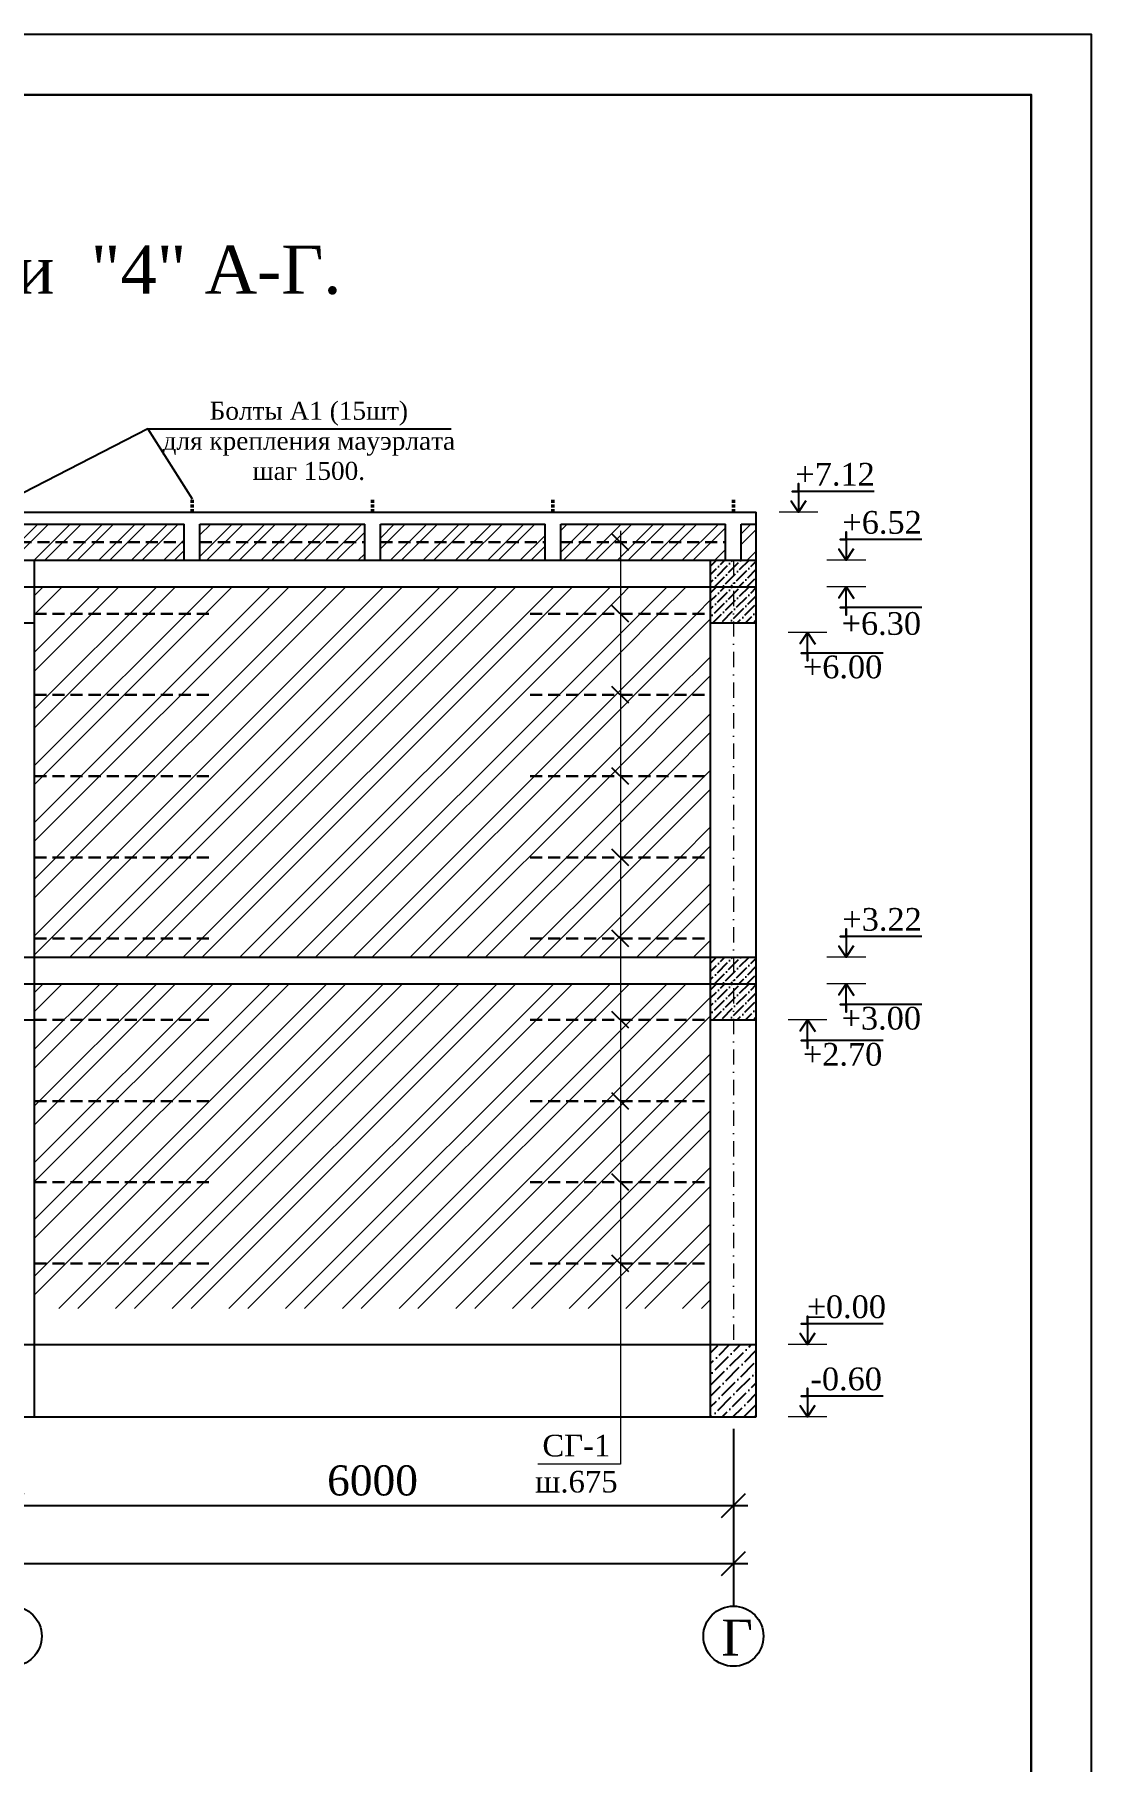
# Model space of a CAD drawing. Header units: millimetres. Extents: x 572274 to 2241483, y -888675 to -304135.
# Drawn here: x 1488520 to 1497307, y -630162 to -615807 of the extents above; entities that cross this region are included whole.
import ezdxf

# ---------------------------------------------------------------- set-up
doc = ezdxf.new("R2010")
doc.units = ezdxf.units.MM
for name, pattern in [('DASHDOT', [25.4, 12.7, -6.35, 0, -6.35]), ('DASHED2', [9.525, 6.35, -3.175]), ('G_BUILDING_LINE', [3, 2, -1])]:
    doc.linetypes.add(name, pattern=pattern)
for name, color, linetype, lineweight in [('RAZMER-2', 7, 'Continuous', 25), ('Маналит', 252, 'Continuous', 15), ('Основная', 7, 'Continuous', 50), ('план', 7, 'Continuous', 40)]:
    doc.layers.add(name, color=color, linetype=linetype, lineweight=lineweight)
doc.styles.get("Standard").update_dxf_attribs({"font": 'isocpeur.ttf'})
doc.styles.add('WMF-Times New Roman0', font='times.ttf')
doc.dimstyles.new('ISO-25$0', dxfattribs={"dimtxt": 300, "dimasz": 200, "dimexe": 100, "dimexo": 300, "dimgap": 50, "dimtad": 1, "dimdec": 0, "dimtxsty": 'Standard', "dimblk": 'OBLIQUE', "dimcen": 250, "dimdle": 150, "dimadec": 0, "dimazin": 0, "dimtfac": 1, "dimtdec": 0, "dimtmove": 0, "dimatfit": 3, "dimldrblk": 'OBLIQUE', "dimfxl": 1.25, "dimarcsym": 0})
pattern_1 = [(45, (0, -673855.33), (-235.73172, 235.73172), []), (45, (157.15, -673855.33), (-235.73172, 235.73172), [])]
pattern_2 = [(45, (796285, -415012.19), (-134.70384, 134.70384), []), (45, (796374.81, -415012.19), (-134.70384, 134.70384), [])]

# ---------------------------------------------------------------- blocks, each defined once
blk = doc.blocks.new('_Oblique')
at = {"color": 0, "linetype": 'ByBlock', "lineweight": -2}
blk.add_line((-0.5, -0.5), (0.5, 0.5), dxfattribs=at)
blk = doc.blocks.new('*D495')
at = {"color": 0, "lineweight": -2, "transparency": 16777216}
for p, q in [((1479330, -627397), (1479330, -628636)), ((1494330, -627397), (1494330, -628636)), ((1479210, -628516), (1494450, -628516))]:
    blk.add_line(p, q, dxfattribs=at)
at = {"layer": 'Defpoints', "color": 0, "lineweight": 25, "transparency": 16777216}
for p in [(1479330, -627297), (1494330, -627297), (1494330, -628516)]:
    blk.add_point(p, dxfattribs=at)
at = {"color": 0, "lineweight": -2, "transparency": 16777216, "xscale": 200, "yscale": 200, "zscale": 200, "rotation": 180}
blk.add_blockref('_Oblique', (1479330, -628516), dxfattribs=at)
at = {"color": 0, "lineweight": -2, "transparency": 16777216, "xscale": 200, "yscale": 200, "zscale": 200}
blk.add_blockref('_Oblique', (1494330, -628516), dxfattribs=at)
at = {"color": 0, "lineweight": 25, "transparency": 16777216, "insert": (1486830, -628309), "char_height": 250, "attachment_point": 5, "style": 'WMF-Times New Roman0'}
blk.add_mtext('15000', dxfattribs=at)
blk = doc.blocks.new('*D498')
at = {"color": 0, "lineweight": -2, "transparency": 16777216}
for p, q in [((1488330, -627397), (1488330, -628155)), ((1494330, -627397), (1494330, -628155)), ((1488210, -628035), (1494450, -628035))]:
    blk.add_line(p, q, dxfattribs=at)
at = {"layer": 'Defpoints', "color": 0, "lineweight": 25, "transparency": 16777216}
for p in [(1488330, -627297), (1494330, -627297), (1494330, -628035)]:
    blk.add_point(p, dxfattribs=at)
at = {"color": 0, "lineweight": -2, "transparency": 16777216, "xscale": 200, "yscale": 200, "zscale": 200, "rotation": 180}
blk.add_blockref('_Oblique', (1488330, -628035), dxfattribs=at)
at = {"color": 0, "lineweight": -2, "transparency": 16777216, "xscale": 200, "yscale": 200, "zscale": 200}
blk.add_blockref('_Oblique', (1494330, -628035), dxfattribs=at)
at = {"color": 0, "lineweight": 25, "transparency": 16777216, "insert": (1491330, -627828), "char_height": 250, "attachment_point": 5, "style": 'WMF-Times New Roman0'}
blk.add_mtext('6000', dxfattribs=at)

msp = doc.modelspace()

# ---------------------------------------------------------------- hatches: boundary and pattern name
at = {"lineweight": 9, "ltscale": 25}
h = msp.add_hatch(dxfattribs=at)
h.set_pattern_fill('ANSI32', color=34, scale=20, style=0)
h.set_pattern_definition(pattern_2)
h.paths.add_polyline_path([(1489764.97, -619877.308), (1488394.97, -619877.308), (1488394.97, -620177.308), (1489764.97, -620177.308)])
h = msp.add_hatch(dxfattribs=at)
h.set_pattern_fill('ANSI32', color=34, scale=20, style=0)
h.set_pattern_definition(pattern_2)
h.paths.add_polyline_path([(1491264.97, -619877.308), (1489894.97, -619877.308), (1489894.97, -620177.308), (1491264.97, -620177.308)])
h = msp.add_hatch(dxfattribs=at)
h.set_pattern_fill('ANSI32', color=34, scale=20, style=0)
h.set_pattern_definition(pattern_2)
h.paths.add_polyline_path([(1492764.97, -619877.308), (1491394.97, -619877.308), (1491394.97, -620177.308), (1492764.97, -620177.308)])
h = msp.add_hatch(dxfattribs=at)
h.set_pattern_fill('ANSI32', color=34, scale=20, style=0)
h.set_pattern_definition(pattern_2)
h.paths.add_polyline_path([(1494264.97, -619877.308), (1492894.97, -619877.308), (1492894.97, -620177.308), (1494264.97, -620177.308)])
h = msp.add_hatch(dxfattribs=at)
h.set_pattern_fill('ANSI32', color=34, scale=20, style=0)
h.set_pattern_definition(pattern_2)
h.paths.add_polyline_path([(1494519.97, -619877.308), (1494394.97, -619877.308), (1494394.97, -620177.308), (1494519.97, -620177.308)])
h = msp.add_hatch()
h.set_pattern_fill('ANSI36', color=256, scale=15)
h.set_pattern_definition([(45, (523579.645, -905078.15), (25.2569703, 92.6088912), [119.0625, -23.8125, 0, -23.8125])])
h.paths.add_polyline_path([(1494519.97, -620397.308), (1494519.97, -620177.308), (1494139.97, -620177.308), (1494139.97, -620397.308)])
h = msp.add_hatch(dxfattribs=at)
h.set_pattern_fill('ANSI32', color=34, scale=35, style=0)
h.set_pattern_definition(pattern_1)
h.paths.add_polyline_path([(1493389.97, -620397.308), (1488519.97, -620397.308), (1488519.97, -623477.308), (1493389.97, -623477.308)])
h = msp.add_hatch(dxfattribs=at)
h.set_pattern_fill('ANSI32', color=34, scale=35, style=0)
h.set_pattern_definition(pattern_1)
h.paths.add_polyline_path([(1494139.97, -620397.308), (1493389.97, -620397.308), (1493389.97, -620622.308), (1494139.97, -620622.308)])
h = msp.add_hatch()
h.set_pattern_fill('ANSI36', color=256, scale=15)
h.set_pattern_definition([(45, (523579.645, -905298.15), (25.2569703, 92.6088912), [119.0625, -23.8125, 0, -23.8125])])
h.paths.add_polyline_path([(1494519.97, -620697.308), (1494519.97, -620397.308), (1494139.97, -620397.308), (1494139.97, -620697.308)])
h = msp.add_hatch(dxfattribs=at)
h.set_pattern_fill('ANSI32', color=34, scale=35, style=0)
h.set_pattern_definition(pattern_1)
h.paths.add_polyline_path([(1494139.97, -620622.308), (1493389.97, -620622.308), (1493389.97, -621297.308), (1494139.97, -621297.308)])
h = msp.add_hatch(dxfattribs=at)
h.set_pattern_fill('ANSI32', color=34, scale=35, style=0)
h.set_pattern_definition(pattern_1)
h.paths.add_polyline_path([(1494139.97, -621297.308), (1493389.97, -621297.308), (1493389.97, -621972.308), (1494139.97, -621972.308)])
h = msp.add_hatch(dxfattribs=at)
h.set_pattern_fill('ANSI32', color=34, scale=35, style=0)
h.set_pattern_definition(pattern_1)
h.paths.add_polyline_path([(1494139.97, -621972.308), (1493389.97, -621972.308), (1493389.97, -622647.308), (1494139.97, -622647.308)])
h = msp.add_hatch(dxfattribs=at)
h.set_pattern_fill('ANSI32', color=34, scale=35, style=0)
h.set_pattern_definition(pattern_1)
h.paths.add_polyline_path([(1494139.97, -622647.308), (1493389.97, -622647.308), (1493389.97, -623322.308), (1494139.97, -623322.308)])
h = msp.add_hatch(dxfattribs=at)
h.set_pattern_fill('ANSI32', color=34, scale=35, style=0)
h.set_pattern_definition(pattern_1)
h.paths.add_polyline_path([(1494139.97, -623322.308), (1493389.97, -623322.308), (1493389.97, -623477.308), (1494139.97, -623477.308)])
h = msp.add_hatch()
h.set_pattern_fill('ANSI36', color=256, scale=15)
h.set_pattern_definition([(45, (523579.645, -908378.15), (25.2569703, 92.6088912), [119.0625, -23.8125, 0, -23.8125])])
h.paths.add_polyline_path([(1494519.97, -623697.308), (1494519.97, -623477.308), (1494139.97, -623477.308), (1494139.97, -623697.308)])
h = msp.add_hatch(dxfattribs=at)
h.set_pattern_fill('ANSI32', color=34, scale=35, style=0)
h.set_pattern_definition(pattern_1)
h.paths.add_polyline_path([(1494139.97, -623697.308), (1488519.97, -623697.308), (1488519.97, -626397.308), (1494139.97, -626397.308)])
h = msp.add_hatch()
h.set_pattern_fill('ANSI36', color=256, scale=15)
h.set_pattern_definition([(45, (523579.645, -908598.15), (25.2569703, 92.6088912), [119.0625, -23.8125, 0, -23.8125])])
h.paths.add_polyline_path([(1494519.97, -623997.308), (1494519.97, -623697.308), (1494139.97, -623697.308), (1494139.97, -623997.308)])
h = msp.add_hatch()
h.set_pattern_fill('ANSI36', color=256, scale=20)
h.set_pattern_definition([(45, (523579.645, -895159.545), (33.6759605, 123.4785217), [158.75, -31.75, 0, -31.75])])
h.paths.add_polyline_path([(1494519.97, -627297.308), (1494519.97, -626697.308), (1494139.97, -626697.308), (1494139.97, -627297.308)])

# ---------------------------------------------------------------- linework, layer by layer
at = {"color": 5, "lineweight": -2, "ltscale": 0.04}
for q in [(1488329.97, -619666.319), (1491983.899, -619086.103), (1489829.97, -619666.319)]:
    msp.add_line((1489462.016, -619086.103), q, dxfattribs=at)
at = {"linetype": 'DASHED2', "lineweight": 50, "ltscale": 4}
for p, q in [((1489829.97, -619777.308), (1489829.97, -619666.319)), ((1491329.97, -619777.308), (1491329.97, -619666.319)), ((1492829.97, -619777.308), (1492829.97, -619666.319)), ((1494329.97, -619777.308), (1494329.97, -619666.319))]:
    msp.add_line(p, q, dxfattribs=at)
for p, q in [((1479139.97, -619777.308), (1494519.97, -619777.308)), ((1488394.97, -619877.308), (1489764.97, -619877.308)), ((1489764.97, -620177.308), (1489764.97, -619877.308)), ((1489894.97, -619877.308), (1491264.97, -619877.308)), ((1489894.97, -620177.308), (1489894.97, -619877.308)), ((1491264.97, -620177.308), (1491264.97, -619877.308)), ((1491394.97, -619877.308), (1492764.97, -619877.308)), ((1491394.97, -620177.308), (1491394.97, -619877.308)), ((1492764.97, -620177.308), (1492764.97, -619877.308)), ((1492894.97, -619877.308), (1494264.97, -619877.308)), ((1492894.97, -620177.308), (1492894.97, -619877.308)), ((1494264.97, -620177.308), (1494264.97, -619877.308)), ((1494394.97, -619877.308), (1494519.97, -619877.308)), ((1494394.97, -620177.308), (1494394.97, -619877.308)), ((1479139.97, -620177.308), (1494519.97, -620177.308)), ((1494329.97, -628035.354), (1494329.97, -628871.333))]:
    msp.add_line(p, q)
at = {"lineweight": 25}
for p, q in [((1494519.97, -627297.308), (1494519.97, -619777.308)), ((1479139.97, -620177.308), (1494519.97, -620177.308)), ((1488519.97, -627297.308), (1488519.97, -620177.308)), ((1494139.97, -627297.308), (1494139.97, -620177.308)), ((1479139.97, -620397.308), (1494519.97, -620397.308)), ((1488139.97, -620697.308), (1488519.97, -620697.308)), ((1494139.97, -620697.308), (1494519.97, -620697.308)), ((1479139.97, -623477.308), (1494519.97, -623477.308)), ((1479139.97, -623697.308), (1494519.97, -623697.308)), ((1488139.97, -623997.308), (1488519.97, -623997.308)), ((1494139.97, -623997.308), (1494519.97, -623997.308)), ((1479135.889, -626697.308), (1494519.97, -626697.308)), ((1479139.97, -627297.308), (1494519.97, -627297.308))]:
    msp.add_line(p, q, dxfattribs=at)
at = {"color": 5, "lineweight": 25}
for p, q in [((1493459.307, -620096.644), (1493320.634, -619957.971)), ((1493459.307, -620691.644), (1493320.634, -620552.971)), ((1493459.307, -621366.644), (1493320.634, -621227.971)), ((1493459.307, -622041.644), (1493320.634, -621902.971)), ((1493459.307, -622716.644), (1493320.634, -622577.971)), ((1493459.307, -623391.644), (1493320.634, -623252.971)), ((1493459.307, -624066.644), (1493320.634, -623927.971)), ((1493459.307, -624741.644), (1493320.634, -624602.971)), ((1493459.307, -625416.644), (1493320.634, -625277.971)), ((1493459.307, -626091.644), (1493320.634, -625952.971))]:
    msp.add_line(p, q, dxfattribs=at)
at = {"color": 5, "lineweight": 5}
for p, q in [((1493389.97, -619934.153), (1493389.97, -627691.916)), ((1493389.97, -627691.916), (1492704.593, -627691.916))]:
    msp.add_line(p, q, dxfattribs=at)
at = {"color": 12, "linetype": 'DASHDOT', "lineweight": 13, "ltscale": 10}
msp.add_line((1494329.97, -620177.308), (1494329.97, -626697.308), dxfattribs=at)
at = {"lineweight": 25, "ltscale": 100}
msp.add_lwpolyline([(1455306.621, -645507.415), (1497306.621, -645507.415), (1497306.621, -615807.415), (1455306.621, -615807.415)], close=True, dxfattribs=at)
at = {"color": 1, "lineweight": 30}
msp.add_lwpolyline([(1457306.621, -645007.415), (1496806.621, -645007.415), (1496806.621, -616307.415), (1457306.621, -616307.415)], close=True, dxfattribs=at)
at = {"color": 7}
for points in [[(1495499.396, -619605.885), (1494819.817, -619605.885), (1494871.816, -619605.885), (1494871.816, -619540.107), (1494871.816, -619777.308), (1494809.504, -619686.008), (1494871.816, -619777.308), (1494934.129, -619680.594)], [(1495896.132, -620005.885), (1495216.554, -620005.885), (1495268.553, -620005.885), (1495268.553, -619940.107), (1495268.553, -620177.308), (1495206.241, -620086.008), (1495268.553, -620177.308), (1495330.865, -620080.594)], [(1495896.132, -620568.73), (1495216.554, -620568.73), (1495268.553, -620568.73), (1495268.553, -620634.508), (1495268.553, -620397.308), (1495206.241, -620488.607), (1495268.553, -620397.308), (1495330.865, -620494.022)], [(1495574.094, -620948.73), (1494894.515, -620948.73), (1494946.514, -620948.73), (1494946.514, -621014.508), (1494946.514, -620777.308), (1494884.202, -620868.607), (1494946.514, -620777.308), (1495008.826, -620874.022)], [(1495896.132, -623305.885), (1495216.554, -623305.885), (1495268.553, -623305.885), (1495268.553, -623240.107), (1495268.553, -623477.308), (1495206.241, -623386.008), (1495268.553, -623477.308), (1495330.865, -623380.594)], [(1495896.132, -623868.73), (1495216.554, -623868.73), (1495268.553, -623868.73), (1495268.553, -623934.508), (1495268.553, -623697.308), (1495206.241, -623788.607), (1495268.553, -623697.308), (1495330.865, -623794.022)], [(1495574.094, -624168.73), (1494894.515, -624168.73), (1494946.514, -624168.73), (1494946.514, -624234.508), (1494946.514, -623997.308), (1494884.202, -624088.607), (1494946.514, -623997.308), (1495008.826, -624094.022)], [(1495574.094, -626525.885), (1494894.515, -626525.885), (1494946.514, -626525.885), (1494946.514, -626460.107), (1494946.514, -626697.308), (1494884.202, -626606.008), (1494946.514, -626697.308), (1495008.826, -626600.594)], [(1495574.094, -627125.883), (1494894.515, -627125.883), (1494946.514, -627125.883), (1494946.514, -627060.105), (1494946.514, -627297.306), (1494884.202, -627206.007), (1494946.514, -627297.306), (1495008.826, -627200.592)]]:
    msp.add_lwpolyline(points, dxfattribs=at)
at = {"lineweight": 25}
for centre in [(1488329.97, -629121.333), (1494329.97, -629121.333)]:
    msp.add_circle(centre, 250, dxfattribs=at)
at = {"layer": 'Маналит', "color": 0, "ltscale": 5}
for p, q in [((1495032.836, -619777.308), (1494710.797, -619777.308)), ((1495429.572, -620177.308), (1495107.534, -620177.308)), ((1495429.572, -620397.308), (1495107.534, -620397.308)), ((1495107.534, -620777.308), (1494785.495, -620777.308)), ((1495429.572, -623477.308), (1495107.534, -623477.308)), ((1495429.572, -623697.308), (1495107.534, -623697.308)), ((1495107.534, -623997.308), (1494785.495, -623997.308)), ((1495107.534, -626697.308), (1494785.495, -626697.308)), ((1495107.534, -627297.306), (1494785.495, -627297.306))]:
    msp.add_line(p, q, dxfattribs=at)
at = {"layer": 'Основная', "color": 6, "linetype": 'G_BUILDING_LINE', "lineweight": 30, "ltscale": 50}
for p, q in [((1488394.97, -620027.308), (1489764.97, -620027.308)), ((1489894.97, -620027.308), (1491264.97, -620027.308)), ((1491394.97, -620027.308), (1492764.97, -620027.308)), ((1492894.97, -620027.308), (1494264.97, -620027.308)), ((1488519.97, -620622.308), (1490019.97, -620622.308)), ((1492639.97, -620622.308), (1494139.97, -620622.308)), ((1488519.97, -621297.308), (1490019.97, -621297.308)), ((1492639.97, -621297.308), (1494139.97, -621297.308)), ((1488519.97, -621972.308), (1490019.97, -621972.308)), ((1492639.97, -621972.308), (1494139.97, -621972.308)), ((1488519.97, -622647.308), (1490019.97, -622647.308)), ((1492639.97, -622647.308), (1494139.97, -622647.308)), ((1488519.97, -623322.308), (1490019.97, -623322.308)), ((1492639.97, -623322.308), (1494139.97, -623322.308)), ((1488519.97, -623997.308), (1490019.97, -623997.308)), ((1492639.97, -623997.308), (1494139.97, -623997.308)), ((1488519.97, -624672.308), (1490019.97, -624672.308)), ((1492639.97, -624672.308), (1494139.97, -624672.308)), ((1488519.97, -625347.308), (1490019.97, -625347.308)), ((1492639.97, -625347.308), (1494139.97, -625347.308)), ((1488519.97, -626022.308), (1490019.97, -626022.308)), ((1492639.97, -626022.308), (1494139.97, -626022.308))]:
    msp.add_line(p, q, dxfattribs=at)

# ---------------------------------------------------------------- texts
at = {"linetype": 'ByBlock', "lineweight": 0, "ltscale": 0.13, "attachment_point": 5, "style": 'WMF-Times New Roman0'}
for s, insert, char_height, width in [('Развертка стены по оси  "4" А-Г.', (1486865.826, -617826.584), 400, 10579.91428), ('Болты А1 (15шт)\\Pдля крепления мауэрлата\\Pшаг 1500.', (1490800.502, -619186.066), 150, 3988.91925)]:
    msp.add_mtext(s, dxfattribs=dict(at, insert=insert, char_height=char_height, width=width))
at = {"ltscale": 50, "insert": (1493024.49, -627930.446), "char_height": 180, "width": 2084.51954, "attachment_point": 8, "style": 'WMF-Times New Roman0'}
msp.add_mtext('СГ-1\\Pш.675', dxfattribs=at)
at = {"layer": 'RAZMER-2', "color": 0, "linetype": 'ByBlock', "lineweight": 20, "ltscale": 500, "insert": (1494229.59, -628982.313), "char_height": 300, "width": 556.22809, "attachment_point": 1, "style": 'WMF-Times New Roman0'}
msp.add_mtext('Г', dxfattribs=at)
at = {"layer": 'план', "color": 7, "linetype": 'Continuous', "lineweight": 0, "char_height": 188.6943, "width": 655.74135, "attachment_point": 3, "style": 'WMF-Times New Roman0'}
for s, insert in [('+7.12', (1495505.184, -619368.019)), ('+6.52', (1495895.734, -619768.019)), ('+6.30', (1495889.495, -620608.591)), ('+6.00', (1495567.457, -620969.855)), ('+3.22', (1495895.734, -623068.019)), ('+3.00', (1495889.495, -623889.855)), ('+2.70', (1495567.457, -624189.855)), ('%%P0.00', (1495598.136, -626288.019)), ('-0.60', (1495564.405, -626888.017))]:
    msp.add_mtext(s, dxfattribs=dict(at, insert=insert))

# ---------------------------------------------------------------- dimensions: what is measured, and where the dimension line sits
at = {"lineweight": 25}
dim = msp.add_linear_dim(base=(1494329.97, -628515.91), p1=(1479329.97, -627297.308), p2=(1494329.97, -627297.308), dimstyle='ISO-25$0', override={"dimtxt": 250, "dimexe": 120, "dimexo": 100, "dimgap": 80, "dimtxsty": 'WMF-Times New Roman0', "dimdle": 120, "dimfxl": 300, "dimarcsym": 1}, dxfattribs=at)
dim.commit()
dim.dimension.update_dxf_attribs({"geometry": '*D495', "text_midpoint": (1486829.97, -628515.91), "dimtype": 160})
dim = msp.add_linear_dim(base=(1494329.97, -628035.354), p1=(1488329.97, -627297.308), p2=(1494329.97, -627297.308), dimstyle='ISO-25$0', override={"dimtxt": 250, "dimexe": 120, "dimexo": 100, "dimgap": 80, "dimtxsty": 'WMF-Times New Roman0', "dimdle": 120, "dimtmove": 1, "dimfxl": 300, "dimarcsym": 1}, dxfattribs=at)
dim.commit()
dim.dimension.update_dxf_attribs({"geometry": '*D498', "text_midpoint": (1491329.97, -627828.191)})

doc.saveas('drawing.dxf')
